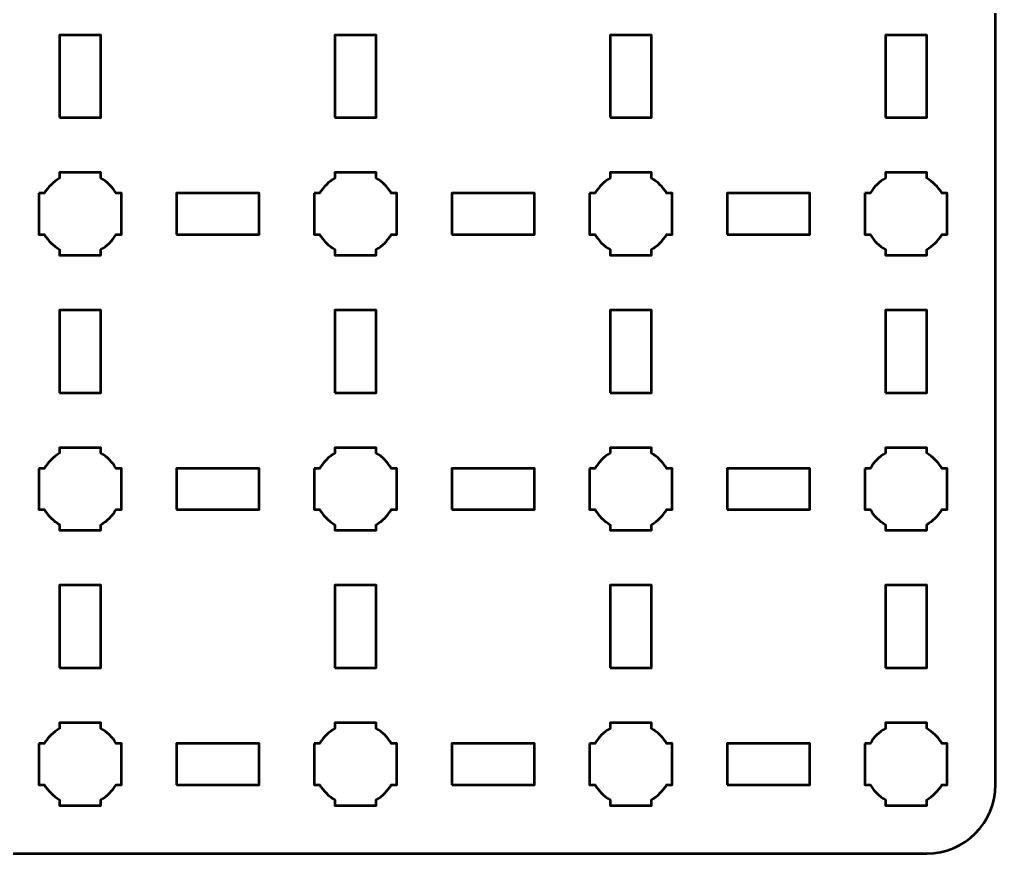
# Model space of a CAD drawing. Header units: centimetres. Extents: x -24.1 to 3.1, y -20.5 to -9.2.
# Drawn here: x -3.94 to 3.15, y -20.5 to -14.44 of the extents above; entities that cross this region are included whole.
import ezdxf

# ---------------------------------------------------------------- set-up
doc = ezdxf.new("R2010")
doc.units = ezdxf.units.CM
doc.header["$MEASUREMENT"] = 0
doc.layers.add('Layer 1', color=7, linetype='Continuous')

msp = doc.modelspace()

# ---------------------------------------------------------------- linework, layer by layer
at = {"layer": 'Layer 1', "lineweight": 53}
for points in [[(-3.65, -15.15), (-3.35, -15.15), (-3.35, -14.55), (-3.65, -14.55), (-3.65, -15.15)], [(-1.65, -15.15), (-1.35, -15.15), (-1.35, -14.55), (-1.65, -14.55), (-1.65, -15.15)], [(0.35, -15.15), (0.65, -15.15), (0.65, -14.55), (0.35, -14.55), (0.35, -15.15)], [(2.35, -15.15), (2.65, -15.15), (2.65, -14.55), (2.35, -14.55), (2.35, -15.15)], [(-2.8, -16), (-2.2, -16), (-2.2, -15.7), (-2.8, -15.7), (-2.8, -16)], [(-0.8, -16), (-0.2, -16), (-0.2, -15.7), (-0.8, -15.7), (-0.8, -16)], [(1.2, -16), (1.8, -16), (1.8, -15.7), (1.2, -15.7), (1.2, -16)], [(-3.65, -17.15), (-3.35, -17.15), (-3.35, -16.55), (-3.65, -16.55), (-3.65, -17.15)], [(-1.65, -17.15), (-1.35, -17.15), (-1.35, -16.55), (-1.65, -16.55), (-1.65, -17.15)], [(0.35, -17.15), (0.65, -17.15), (0.65, -16.55), (0.35, -16.55), (0.35, -17.15)], [(2.35, -17.15), (2.65, -17.15), (2.65, -16.55), (2.35, -16.55), (2.35, -17.15)], [(-2.8, -18), (-2.2, -18), (-2.2, -17.7), (-2.8, -17.7), (-2.8, -18)], [(-0.8, -18), (-0.2, -18), (-0.2, -17.7), (-0.8, -17.7), (-0.8, -18)], [(1.2, -18), (1.8, -18), (1.8, -17.7), (1.2, -17.7), (1.2, -18)], [(-3.65, -19.15), (-3.35, -19.15), (-3.35, -18.55), (-3.65, -18.55), (-3.65, -19.15)], [(-1.65, -19.15), (-1.35, -19.15), (-1.35, -18.55), (-1.65, -18.55), (-1.65, -19.15)], [(0.35, -19.15), (0.65, -19.15), (0.65, -18.55), (0.35, -18.55), (0.35, -19.15)], [(2.35, -19.15), (2.65, -19.15), (2.65, -18.55), (2.35, -18.55), (2.35, -19.15)], [(-2.8, -20), (-2.2, -20), (-2.2, -19.7), (-2.8, -19.7), (-2.8, -20)], [(-0.8, -20), (-0.2, -20), (-0.2, -19.7), (-0.8, -19.7), (-0.8, -20)], [(1.2, -20), (1.8, -20), (1.8, -19.7), (1.2, -19.7), (1.2, -20)]]:
    msp.add_lwpolyline(points, close=True, dxfattribs=at)
for points, knots in [([(-24.15, -20), (-24.15, -20), (-24.15, -9.7), (-24.15, -9.7), (-24.15, -9.7), (-24.15, -9.42391), (-23.92609, -9.2), (-23.65, -9.2), (-23.65, -9.2), (-23.65, -9.2), (2.65, -9.2), (2.65, -9.2), (2.65, -9.2), (2.92609, -9.2), (3.15, -9.42391), (3.15, -9.7), (3.15, -9.7), (3.15, -9.7), (3.15, -20), (3.15, -20), (3.15, -20), (3.15, -20.27609), (2.92609, -20.5), (2.65, -20.5), (2.65, -20.5), (2.65, -20.5), (-23.65, -20.5), (-23.65, -20.5), (-23.65, -20.5), (-23.92609, -20.5), (-24.15, -20.27609), (-24.15, -20)], [0, 0, 0, 0, 0.125, 0.125, 0.125, 0.125, 0.25, 0.25, 0.25, 0.25, 0.375, 0.375, 0.375, 0.375, 0.5, 0.5, 0.5, 0.5, 0.625, 0.625, 0.625, 0.625, 0.75, 0.75, 0.75, 0.75, 0.875, 0.875, 0.875, 0.875, 1, 1, 1, 1]), ([(-3.8, -15.7), (-3.8, -15.7), (-3.75985, -15.7), (-3.75985, -15.7), (-3.75985, -15.7), (-3.7335, -15.65447), (-3.69553, -15.6165), (-3.65, -15.59015), (-3.65, -15.59015), (-3.65, -15.59015), (-3.65, -15.55), (-3.65, -15.55), (-3.65, -15.55), (-3.65, -15.55), (-3.5, -15.55), (-3.5, -15.55), (-3.5, -15.55), (-3.5, -15.55), (-3.35, -15.55), (-3.35, -15.55), (-3.35, -15.55), (-3.35, -15.55), (-3.35, -15.59015), (-3.35, -15.59015), (-3.35, -15.59015), (-3.30447, -15.6165), (-3.2665, -15.65447), (-3.24015, -15.7), (-3.24015, -15.7), (-3.24015, -15.7), (-3.2, -15.7), (-3.2, -15.7), (-3.2, -15.7), (-3.2, -15.7), (-3.2, -15.85), (-3.2, -15.85), (-3.2, -15.85), (-3.2, -15.85), (-3.2, -16), (-3.2, -16), (-3.2, -16), (-3.2, -16), (-3.24015, -16), (-3.24015, -16), (-3.24015, -16), (-3.2665, -16.04553), (-3.30447, -16.0835), (-3.35, -16.10985), (-3.35, -16.10985), (-3.35, -16.10985), (-3.35, -16.15), (-3.35, -16.15), (-3.35, -16.15), (-3.35, -16.15), (-3.5, -16.15), (-3.5, -16.15), (-3.5, -16.15), (-3.5, -16.15), (-3.65, -16.15), (-3.65, -16.15), (-3.65, -16.15), (-3.65, -16.15), (-3.65, -16.10985), (-3.65, -16.10985), (-3.65, -16.10985), (-3.69553, -16.0835), (-3.7335, -16.04553), (-3.75985, -16), (-3.75985, -16), (-3.75985, -16), (-3.8, -16), (-3.8, -16), (-3.8, -16), (-3.8, -16), (-3.8, -15.85), (-3.8, -15.85), (-3.8, -15.85), (-3.8, -15.85), (-3.8, -15.7), (-3.8, -15.7)], [0, 0, 0, 0, 0.05, 0.05, 0.05, 0.05, 0.1, 0.1, 0.1, 0.1, 0.15, 0.15, 0.15, 0.15, 0.2, 0.2, 0.2, 0.2, 0.25, 0.25, 0.25, 0.25, 0.3, 0.3, 0.3, 0.3, 0.35, 0.35, 0.35, 0.35, 0.4, 0.4, 0.4, 0.4, 0.45, 0.45, 0.45, 0.45, 0.5, 0.5, 0.5, 0.5, 0.55, 0.55, 0.55, 0.55, 0.6, 0.6, 0.6, 0.6, 0.65, 0.65, 0.65, 0.65, 0.7, 0.7, 0.7, 0.7, 0.75, 0.75, 0.75, 0.75, 0.8, 0.8, 0.8, 0.8, 0.85, 0.85, 0.85, 0.85, 0.9, 0.9, 0.9, 0.9, 0.95, 0.95, 0.95, 0.95, 1, 1, 1, 1]), ([(-1.8, -15.7), (-1.8, -15.7), (-1.75985, -15.7), (-1.75985, -15.7), (-1.75985, -15.7), (-1.7335, -15.65447), (-1.69553, -15.6165), (-1.65, -15.59015), (-1.65, -15.59015), (-1.65, -15.59015), (-1.65, -15.55), (-1.65, -15.55), (-1.65, -15.55), (-1.65, -15.55), (-1.5, -15.55), (-1.5, -15.55), (-1.5, -15.55), (-1.5, -15.55), (-1.35, -15.55), (-1.35, -15.55), (-1.35, -15.55), (-1.35, -15.55), (-1.35, -15.59015), (-1.35, -15.59015), (-1.35, -15.59015), (-1.30447, -15.6165), (-1.2665, -15.65447), (-1.24015, -15.7), (-1.24015, -15.7), (-1.24015, -15.7), (-1.2, -15.7), (-1.2, -15.7), (-1.2, -15.7), (-1.2, -15.7), (-1.2, -15.85), (-1.2, -15.85), (-1.2, -15.85), (-1.2, -15.85), (-1.2, -16), (-1.2, -16), (-1.2, -16), (-1.2, -16), (-1.24015, -16), (-1.24015, -16), (-1.24015, -16), (-1.2665, -16.04553), (-1.30447, -16.0835), (-1.35, -16.10985), (-1.35, -16.10985), (-1.35, -16.10985), (-1.35, -16.15), (-1.35, -16.15), (-1.35, -16.15), (-1.35, -16.15), (-1.5, -16.15), (-1.5, -16.15), (-1.5, -16.15), (-1.5, -16.15), (-1.65, -16.15), (-1.65, -16.15), (-1.65, -16.15), (-1.65, -16.15), (-1.65, -16.10985), (-1.65, -16.10985), (-1.65, -16.10985), (-1.69553, -16.0835), (-1.7335, -16.04553), (-1.75985, -16), (-1.75985, -16), (-1.75985, -16), (-1.8, -16), (-1.8, -16), (-1.8, -16), (-1.8, -16), (-1.8, -15.85), (-1.8, -15.85), (-1.8, -15.85), (-1.8, -15.85), (-1.8, -15.7), (-1.8, -15.7)], [0, 0, 0, 0, 0.05, 0.05, 0.05, 0.05, 0.1, 0.1, 0.1, 0.1, 0.15, 0.15, 0.15, 0.15, 0.2, 0.2, 0.2, 0.2, 0.25, 0.25, 0.25, 0.25, 0.3, 0.3, 0.3, 0.3, 0.35, 0.35, 0.35, 0.35, 0.4, 0.4, 0.4, 0.4, 0.45, 0.45, 0.45, 0.45, 0.5, 0.5, 0.5, 0.5, 0.55, 0.55, 0.55, 0.55, 0.6, 0.6, 0.6, 0.6, 0.65, 0.65, 0.65, 0.65, 0.7, 0.7, 0.7, 0.7, 0.75, 0.75, 0.75, 0.75, 0.8, 0.8, 0.8, 0.8, 0.85, 0.85, 0.85, 0.85, 0.9, 0.9, 0.9, 0.9, 0.95, 0.95, 0.95, 0.95, 1, 1, 1, 1]), ([(0.2, -15.7), (0.2, -15.7), (0.24015, -15.7), (0.24015, -15.7), (0.24015, -15.7), (0.2665, -15.65447), (0.30447, -15.6165), (0.35, -15.59015), (0.35, -15.59015), (0.35, -15.59015), (0.35, -15.55), (0.35, -15.55), (0.35, -15.55), (0.35, -15.55), (0.5, -15.55), (0.5, -15.55), (0.5, -15.55), (0.5, -15.55), (0.65, -15.55), (0.65, -15.55), (0.65, -15.55), (0.65, -15.55), (0.65, -15.59015), (0.65, -15.59015), (0.65, -15.59015), (0.69553, -15.6165), (0.7335, -15.65447), (0.75985, -15.7), (0.75985, -15.7), (0.75985, -15.7), (0.8, -15.7), (0.8, -15.7), (0.8, -15.7), (0.8, -15.7), (0.8, -15.85), (0.8, -15.85), (0.8, -15.85), (0.8, -15.85), (0.8, -16), (0.8, -16), (0.8, -16), (0.8, -16), (0.75985, -16), (0.75985, -16), (0.75985, -16), (0.7335, -16.04553), (0.69553, -16.0835), (0.65, -16.10985), (0.65, -16.10985), (0.65, -16.10985), (0.65, -16.15), (0.65, -16.15), (0.65, -16.15), (0.65, -16.15), (0.5, -16.15), (0.5, -16.15), (0.5, -16.15), (0.5, -16.15), (0.35, -16.15), (0.35, -16.15), (0.35, -16.15), (0.35, -16.15), (0.35, -16.10985), (0.35, -16.10985), (0.35, -16.10985), (0.30447, -16.0835), (0.2665, -16.04553), (0.24015, -16), (0.24015, -16), (0.24015, -16), (0.2, -16), (0.2, -16), (0.2, -16), (0.2, -16), (0.2, -15.85), (0.2, -15.85), (0.2, -15.85), (0.2, -15.85), (0.2, -15.7), (0.2, -15.7)], [0, 0, 0, 0, 0.05, 0.05, 0.05, 0.05, 0.1, 0.1, 0.1, 0.1, 0.15, 0.15, 0.15, 0.15, 0.2, 0.2, 0.2, 0.2, 0.25, 0.25, 0.25, 0.25, 0.3, 0.3, 0.3, 0.3, 0.35, 0.35, 0.35, 0.35, 0.4, 0.4, 0.4, 0.4, 0.45, 0.45, 0.45, 0.45, 0.5, 0.5, 0.5, 0.5, 0.55, 0.55, 0.55, 0.55, 0.6, 0.6, 0.6, 0.6, 0.65, 0.65, 0.65, 0.65, 0.7, 0.7, 0.7, 0.7, 0.75, 0.75, 0.75, 0.75, 0.8, 0.8, 0.8, 0.8, 0.85, 0.85, 0.85, 0.85, 0.9, 0.9, 0.9, 0.9, 0.95, 0.95, 0.95, 0.95, 1, 1, 1, 1]), ([(2.2, -15.7), (2.2, -15.7), (2.24015, -15.7), (2.24015, -15.7), (2.24015, -15.7), (2.2665, -15.65447), (2.30447, -15.6165), (2.35, -15.59015), (2.35, -15.59015), (2.35, -15.59015), (2.35, -15.55), (2.35, -15.55), (2.35, -15.55), (2.35, -15.55), (2.5, -15.55), (2.5, -15.55), (2.5, -15.55), (2.5, -15.55), (2.65, -15.55), (2.65, -15.55), (2.65, -15.55), (2.65, -15.55), (2.65, -15.59015), (2.65, -15.59015), (2.65, -15.59015), (2.69553, -15.6165), (2.7335, -15.65447), (2.75985, -15.7), (2.75985, -15.7), (2.75985, -15.7), (2.8, -15.7), (2.8, -15.7), (2.8, -15.7), (2.8, -15.7), (2.8, -15.85), (2.8, -15.85), (2.8, -15.85), (2.8, -15.85), (2.8, -16), (2.8, -16), (2.8, -16), (2.8, -16), (2.75985, -16), (2.75985, -16), (2.75985, -16), (2.7335, -16.04553), (2.69553, -16.0835), (2.65, -16.10985), (2.65, -16.10985), (2.65, -16.10985), (2.65, -16.15), (2.65, -16.15), (2.65, -16.15), (2.65, -16.15), (2.5, -16.15), (2.5, -16.15), (2.5, -16.15), (2.5, -16.15), (2.35, -16.15), (2.35, -16.15), (2.35, -16.15), (2.35, -16.15), (2.35, -16.10985), (2.35, -16.10985), (2.35, -16.10985), (2.30447, -16.0835), (2.2665, -16.04553), (2.24015, -16), (2.24015, -16), (2.24015, -16), (2.2, -16), (2.2, -16), (2.2, -16), (2.2, -16), (2.2, -15.85), (2.2, -15.85), (2.2, -15.85), (2.2, -15.85), (2.2, -15.7), (2.2, -15.7)], [0, 0, 0, 0, 0.05, 0.05, 0.05, 0.05, 0.1, 0.1, 0.1, 0.1, 0.15, 0.15, 0.15, 0.15, 0.2, 0.2, 0.2, 0.2, 0.25, 0.25, 0.25, 0.25, 0.3, 0.3, 0.3, 0.3, 0.35, 0.35, 0.35, 0.35, 0.4, 0.4, 0.4, 0.4, 0.45, 0.45, 0.45, 0.45, 0.5, 0.5, 0.5, 0.5, 0.55, 0.55, 0.55, 0.55, 0.6, 0.6, 0.6, 0.6, 0.65, 0.65, 0.65, 0.65, 0.7, 0.7, 0.7, 0.7, 0.75, 0.75, 0.75, 0.75, 0.8, 0.8, 0.8, 0.8, 0.85, 0.85, 0.85, 0.85, 0.9, 0.9, 0.9, 0.9, 0.95, 0.95, 0.95, 0.95, 1, 1, 1, 1]), ([(-3.8, -17.7), (-3.8, -17.7), (-3.75985, -17.7), (-3.75985, -17.7), (-3.75985, -17.7), (-3.7335, -17.65447), (-3.69553, -17.6165), (-3.65, -17.59015), (-3.65, -17.59015), (-3.65, -17.59015), (-3.65, -17.55), (-3.65, -17.55), (-3.65, -17.55), (-3.65, -17.55), (-3.5, -17.55), (-3.5, -17.55), (-3.5, -17.55), (-3.5, -17.55), (-3.35, -17.55), (-3.35, -17.55), (-3.35, -17.55), (-3.35, -17.55), (-3.35, -17.59015), (-3.35, -17.59015), (-3.35, -17.59015), (-3.30447, -17.6165), (-3.2665, -17.65447), (-3.24015, -17.7), (-3.24015, -17.7), (-3.24015, -17.7), (-3.2, -17.7), (-3.2, -17.7), (-3.2, -17.7), (-3.2, -17.7), (-3.2, -17.85), (-3.2, -17.85), (-3.2, -17.85), (-3.2, -17.85), (-3.2, -18), (-3.2, -18), (-3.2, -18), (-3.2, -18), (-3.24015, -18), (-3.24015, -18), (-3.24015, -18), (-3.2665, -18.04553), (-3.30447, -18.0835), (-3.35, -18.10985), (-3.35, -18.10985), (-3.35, -18.10985), (-3.35, -18.15), (-3.35, -18.15), (-3.35, -18.15), (-3.35, -18.15), (-3.5, -18.15), (-3.5, -18.15), (-3.5, -18.15), (-3.5, -18.15), (-3.65, -18.15), (-3.65, -18.15), (-3.65, -18.15), (-3.65, -18.15), (-3.65, -18.10985), (-3.65, -18.10985), (-3.65, -18.10985), (-3.69553, -18.0835), (-3.7335, -18.04553), (-3.75985, -18), (-3.75985, -18), (-3.75985, -18), (-3.8, -18), (-3.8, -18), (-3.8, -18), (-3.8, -18), (-3.8, -17.85), (-3.8, -17.85), (-3.8, -17.85), (-3.8, -17.85), (-3.8, -17.7), (-3.8, -17.7)], [0, 0, 0, 0, 0.05, 0.05, 0.05, 0.05, 0.1, 0.1, 0.1, 0.1, 0.15, 0.15, 0.15, 0.15, 0.2, 0.2, 0.2, 0.2, 0.25, 0.25, 0.25, 0.25, 0.3, 0.3, 0.3, 0.3, 0.35, 0.35, 0.35, 0.35, 0.4, 0.4, 0.4, 0.4, 0.45, 0.45, 0.45, 0.45, 0.5, 0.5, 0.5, 0.5, 0.55, 0.55, 0.55, 0.55, 0.6, 0.6, 0.6, 0.6, 0.65, 0.65, 0.65, 0.65, 0.7, 0.7, 0.7, 0.7, 0.75, 0.75, 0.75, 0.75, 0.8, 0.8, 0.8, 0.8, 0.85, 0.85, 0.85, 0.85, 0.9, 0.9, 0.9, 0.9, 0.95, 0.95, 0.95, 0.95, 1, 1, 1, 1]), ([(-1.8, -17.7), (-1.8, -17.7), (-1.75985, -17.7), (-1.75985, -17.7), (-1.75985, -17.7), (-1.7335, -17.65447), (-1.69553, -17.6165), (-1.65, -17.59015), (-1.65, -17.59015), (-1.65, -17.59015), (-1.65, -17.55), (-1.65, -17.55), (-1.65, -17.55), (-1.65, -17.55), (-1.5, -17.55), (-1.5, -17.55), (-1.5, -17.55), (-1.5, -17.55), (-1.35, -17.55), (-1.35, -17.55), (-1.35, -17.55), (-1.35, -17.55), (-1.35, -17.59015), (-1.35, -17.59015), (-1.35, -17.59015), (-1.30447, -17.6165), (-1.2665, -17.65447), (-1.24015, -17.7), (-1.24015, -17.7), (-1.24015, -17.7), (-1.2, -17.7), (-1.2, -17.7), (-1.2, -17.7), (-1.2, -17.7), (-1.2, -17.85), (-1.2, -17.85), (-1.2, -17.85), (-1.2, -17.85), (-1.2, -18), (-1.2, -18), (-1.2, -18), (-1.2, -18), (-1.24015, -18), (-1.24015, -18), (-1.24015, -18), (-1.2665, -18.04553), (-1.30447, -18.0835), (-1.35, -18.10985), (-1.35, -18.10985), (-1.35, -18.10985), (-1.35, -18.15), (-1.35, -18.15), (-1.35, -18.15), (-1.35, -18.15), (-1.5, -18.15), (-1.5, -18.15), (-1.5, -18.15), (-1.5, -18.15), (-1.65, -18.15), (-1.65, -18.15), (-1.65, -18.15), (-1.65, -18.15), (-1.65, -18.10985), (-1.65, -18.10985), (-1.65, -18.10985), (-1.69553, -18.0835), (-1.7335, -18.04553), (-1.75985, -18), (-1.75985, -18), (-1.75985, -18), (-1.8, -18), (-1.8, -18), (-1.8, -18), (-1.8, -18), (-1.8, -17.85), (-1.8, -17.85), (-1.8, -17.85), (-1.8, -17.85), (-1.8, -17.7), (-1.8, -17.7)], [0, 0, 0, 0, 0.05, 0.05, 0.05, 0.05, 0.1, 0.1, 0.1, 0.1, 0.15, 0.15, 0.15, 0.15, 0.2, 0.2, 0.2, 0.2, 0.25, 0.25, 0.25, 0.25, 0.3, 0.3, 0.3, 0.3, 0.35, 0.35, 0.35, 0.35, 0.4, 0.4, 0.4, 0.4, 0.45, 0.45, 0.45, 0.45, 0.5, 0.5, 0.5, 0.5, 0.55, 0.55, 0.55, 0.55, 0.6, 0.6, 0.6, 0.6, 0.65, 0.65, 0.65, 0.65, 0.7, 0.7, 0.7, 0.7, 0.75, 0.75, 0.75, 0.75, 0.8, 0.8, 0.8, 0.8, 0.85, 0.85, 0.85, 0.85, 0.9, 0.9, 0.9, 0.9, 0.95, 0.95, 0.95, 0.95, 1, 1, 1, 1]), ([(0.2, -17.7), (0.2, -17.7), (0.24015, -17.7), (0.24015, -17.7), (0.24015, -17.7), (0.2665, -17.65447), (0.30447, -17.6165), (0.35, -17.59015), (0.35, -17.59015), (0.35, -17.59015), (0.35, -17.55), (0.35, -17.55), (0.35, -17.55), (0.35, -17.55), (0.5, -17.55), (0.5, -17.55), (0.5, -17.55), (0.5, -17.55), (0.65, -17.55), (0.65, -17.55), (0.65, -17.55), (0.65, -17.55), (0.65, -17.59015), (0.65, -17.59015), (0.65, -17.59015), (0.69553, -17.6165), (0.7335, -17.65447), (0.75985, -17.7), (0.75985, -17.7), (0.75985, -17.7), (0.8, -17.7), (0.8, -17.7), (0.8, -17.7), (0.8, -17.7), (0.8, -17.85), (0.8, -17.85), (0.8, -17.85), (0.8, -17.85), (0.8, -18), (0.8, -18), (0.8, -18), (0.8, -18), (0.75985, -18), (0.75985, -18), (0.75985, -18), (0.7335, -18.04553), (0.69553, -18.0835), (0.65, -18.10985), (0.65, -18.10985), (0.65, -18.10985), (0.65, -18.15), (0.65, -18.15), (0.65, -18.15), (0.65, -18.15), (0.5, -18.15), (0.5, -18.15), (0.5, -18.15), (0.5, -18.15), (0.35, -18.15), (0.35, -18.15), (0.35, -18.15), (0.35, -18.15), (0.35, -18.10985), (0.35, -18.10985), (0.35, -18.10985), (0.30447, -18.0835), (0.2665, -18.04553), (0.24015, -18), (0.24015, -18), (0.24015, -18), (0.2, -18), (0.2, -18), (0.2, -18), (0.2, -18), (0.2, -17.85), (0.2, -17.85), (0.2, -17.85), (0.2, -17.85), (0.2, -17.7), (0.2, -17.7)], [0, 0, 0, 0, 0.05, 0.05, 0.05, 0.05, 0.1, 0.1, 0.1, 0.1, 0.15, 0.15, 0.15, 0.15, 0.2, 0.2, 0.2, 0.2, 0.25, 0.25, 0.25, 0.25, 0.3, 0.3, 0.3, 0.3, 0.35, 0.35, 0.35, 0.35, 0.4, 0.4, 0.4, 0.4, 0.45, 0.45, 0.45, 0.45, 0.5, 0.5, 0.5, 0.5, 0.55, 0.55, 0.55, 0.55, 0.6, 0.6, 0.6, 0.6, 0.65, 0.65, 0.65, 0.65, 0.7, 0.7, 0.7, 0.7, 0.75, 0.75, 0.75, 0.75, 0.8, 0.8, 0.8, 0.8, 0.85, 0.85, 0.85, 0.85, 0.9, 0.9, 0.9, 0.9, 0.95, 0.95, 0.95, 0.95, 1, 1, 1, 1]), ([(2.2, -17.7), (2.2, -17.7), (2.24015, -17.7), (2.24015, -17.7), (2.24015, -17.7), (2.2665, -17.65447), (2.30447, -17.6165), (2.35, -17.59015), (2.35, -17.59015), (2.35, -17.59015), (2.35, -17.55), (2.35, -17.55), (2.35, -17.55), (2.35, -17.55), (2.5, -17.55), (2.5, -17.55), (2.5, -17.55), (2.5, -17.55), (2.65, -17.55), (2.65, -17.55), (2.65, -17.55), (2.65, -17.55), (2.65, -17.59015), (2.65, -17.59015), (2.65, -17.59015), (2.69553, -17.6165), (2.7335, -17.65447), (2.75985, -17.7), (2.75985, -17.7), (2.75985, -17.7), (2.8, -17.7), (2.8, -17.7), (2.8, -17.7), (2.8, -17.7), (2.8, -17.85), (2.8, -17.85), (2.8, -17.85), (2.8, -17.85), (2.8, -18), (2.8, -18), (2.8, -18), (2.8, -18), (2.75985, -18), (2.75985, -18), (2.75985, -18), (2.7335, -18.04553), (2.69553, -18.0835), (2.65, -18.10985), (2.65, -18.10985), (2.65, -18.10985), (2.65, -18.15), (2.65, -18.15), (2.65, -18.15), (2.65, -18.15), (2.5, -18.15), (2.5, -18.15), (2.5, -18.15), (2.5, -18.15), (2.35, -18.15), (2.35, -18.15), (2.35, -18.15), (2.35, -18.15), (2.35, -18.10985), (2.35, -18.10985), (2.35, -18.10985), (2.30447, -18.0835), (2.2665, -18.04553), (2.24015, -18), (2.24015, -18), (2.24015, -18), (2.2, -18), (2.2, -18), (2.2, -18), (2.2, -18), (2.2, -17.85), (2.2, -17.85), (2.2, -17.85), (2.2, -17.85), (2.2, -17.7), (2.2, -17.7)], [0, 0, 0, 0, 0.05, 0.05, 0.05, 0.05, 0.1, 0.1, 0.1, 0.1, 0.15, 0.15, 0.15, 0.15, 0.2, 0.2, 0.2, 0.2, 0.25, 0.25, 0.25, 0.25, 0.3, 0.3, 0.3, 0.3, 0.35, 0.35, 0.35, 0.35, 0.4, 0.4, 0.4, 0.4, 0.45, 0.45, 0.45, 0.45, 0.5, 0.5, 0.5, 0.5, 0.55, 0.55, 0.55, 0.55, 0.6, 0.6, 0.6, 0.6, 0.65, 0.65, 0.65, 0.65, 0.7, 0.7, 0.7, 0.7, 0.75, 0.75, 0.75, 0.75, 0.8, 0.8, 0.8, 0.8, 0.85, 0.85, 0.85, 0.85, 0.9, 0.9, 0.9, 0.9, 0.95, 0.95, 0.95, 0.95, 1, 1, 1, 1]), ([(-3.8, -19.7), (-3.8, -19.7), (-3.75985, -19.7), (-3.75985, -19.7), (-3.75985, -19.7), (-3.7335, -19.65447), (-3.69553, -19.6165), (-3.65, -19.59015), (-3.65, -19.59015), (-3.65, -19.59015), (-3.65, -19.55), (-3.65, -19.55), (-3.65, -19.55), (-3.65, -19.55), (-3.5, -19.55), (-3.5, -19.55), (-3.5, -19.55), (-3.5, -19.55), (-3.35, -19.55), (-3.35, -19.55), (-3.35, -19.55), (-3.35, -19.55), (-3.35, -19.59015), (-3.35, -19.59015), (-3.35, -19.59015), (-3.30447, -19.6165), (-3.2665, -19.65447), (-3.24015, -19.7), (-3.24015, -19.7), (-3.24015, -19.7), (-3.2, -19.7), (-3.2, -19.7), (-3.2, -19.7), (-3.2, -19.7), (-3.2, -19.85), (-3.2, -19.85), (-3.2, -19.85), (-3.2, -19.85), (-3.2, -20), (-3.2, -20), (-3.2, -20), (-3.2, -20), (-3.24015, -20), (-3.24015, -20), (-3.24015, -20), (-3.2665, -20.04553), (-3.30447, -20.0835), (-3.35, -20.10985), (-3.35, -20.10985), (-3.35, -20.10985), (-3.35, -20.15), (-3.35, -20.15), (-3.35, -20.15), (-3.35, -20.15), (-3.5, -20.15), (-3.5, -20.15), (-3.5, -20.15), (-3.5, -20.15), (-3.65, -20.15), (-3.65, -20.15), (-3.65, -20.15), (-3.65, -20.15), (-3.65, -20.10985), (-3.65, -20.10985), (-3.65, -20.10985), (-3.69553, -20.0835), (-3.7335, -20.04553), (-3.75985, -20), (-3.75985, -20), (-3.75985, -20), (-3.8, -20), (-3.8, -20), (-3.8, -20), (-3.8, -20), (-3.8, -19.85), (-3.8, -19.85), (-3.8, -19.85), (-3.8, -19.85), (-3.8, -19.7), (-3.8, -19.7)], [0, 0, 0, 0, 0.05, 0.05, 0.05, 0.05, 0.1, 0.1, 0.1, 0.1, 0.15, 0.15, 0.15, 0.15, 0.2, 0.2, 0.2, 0.2, 0.25, 0.25, 0.25, 0.25, 0.3, 0.3, 0.3, 0.3, 0.35, 0.35, 0.35, 0.35, 0.4, 0.4, 0.4, 0.4, 0.45, 0.45, 0.45, 0.45, 0.5, 0.5, 0.5, 0.5, 0.55, 0.55, 0.55, 0.55, 0.6, 0.6, 0.6, 0.6, 0.65, 0.65, 0.65, 0.65, 0.7, 0.7, 0.7, 0.7, 0.75, 0.75, 0.75, 0.75, 0.8, 0.8, 0.8, 0.8, 0.85, 0.85, 0.85, 0.85, 0.9, 0.9, 0.9, 0.9, 0.95, 0.95, 0.95, 0.95, 1, 1, 1, 1]), ([(-1.8, -19.7), (-1.8, -19.7), (-1.75985, -19.7), (-1.75985, -19.7), (-1.75985, -19.7), (-1.7335, -19.65447), (-1.69553, -19.6165), (-1.65, -19.59015), (-1.65, -19.59015), (-1.65, -19.59015), (-1.65, -19.55), (-1.65, -19.55), (-1.65, -19.55), (-1.65, -19.55), (-1.5, -19.55), (-1.5, -19.55), (-1.5, -19.55), (-1.5, -19.55), (-1.35, -19.55), (-1.35, -19.55), (-1.35, -19.55), (-1.35, -19.55), (-1.35, -19.59015), (-1.35, -19.59015), (-1.35, -19.59015), (-1.30447, -19.6165), (-1.2665, -19.65447), (-1.24015, -19.7), (-1.24015, -19.7), (-1.24015, -19.7), (-1.2, -19.7), (-1.2, -19.7), (-1.2, -19.7), (-1.2, -19.7), (-1.2, -19.85), (-1.2, -19.85), (-1.2, -19.85), (-1.2, -19.85), (-1.2, -20), (-1.2, -20), (-1.2, -20), (-1.2, -20), (-1.24015, -20), (-1.24015, -20), (-1.24015, -20), (-1.2665, -20.04553), (-1.30447, -20.0835), (-1.35, -20.10985), (-1.35, -20.10985), (-1.35, -20.10985), (-1.35, -20.15), (-1.35, -20.15), (-1.35, -20.15), (-1.35, -20.15), (-1.5, -20.15), (-1.5, -20.15), (-1.5, -20.15), (-1.5, -20.15), (-1.65, -20.15), (-1.65, -20.15), (-1.65, -20.15), (-1.65, -20.15), (-1.65, -20.10985), (-1.65, -20.10985), (-1.65, -20.10985), (-1.69553, -20.0835), (-1.7335, -20.04553), (-1.75985, -20), (-1.75985, -20), (-1.75985, -20), (-1.8, -20), (-1.8, -20), (-1.8, -20), (-1.8, -20), (-1.8, -19.85), (-1.8, -19.85), (-1.8, -19.85), (-1.8, -19.85), (-1.8, -19.7), (-1.8, -19.7)], [0, 0, 0, 0, 0.05, 0.05, 0.05, 0.05, 0.1, 0.1, 0.1, 0.1, 0.15, 0.15, 0.15, 0.15, 0.2, 0.2, 0.2, 0.2, 0.25, 0.25, 0.25, 0.25, 0.3, 0.3, 0.3, 0.3, 0.35, 0.35, 0.35, 0.35, 0.4, 0.4, 0.4, 0.4, 0.45, 0.45, 0.45, 0.45, 0.5, 0.5, 0.5, 0.5, 0.55, 0.55, 0.55, 0.55, 0.6, 0.6, 0.6, 0.6, 0.65, 0.65, 0.65, 0.65, 0.7, 0.7, 0.7, 0.7, 0.75, 0.75, 0.75, 0.75, 0.8, 0.8, 0.8, 0.8, 0.85, 0.85, 0.85, 0.85, 0.9, 0.9, 0.9, 0.9, 0.95, 0.95, 0.95, 0.95, 1, 1, 1, 1]), ([(0.2, -19.7), (0.2, -19.7), (0.24015, -19.7), (0.24015, -19.7), (0.24015, -19.7), (0.2665, -19.65447), (0.30447, -19.6165), (0.35, -19.59015), (0.35, -19.59015), (0.35, -19.59015), (0.35, -19.55), (0.35, -19.55), (0.35, -19.55), (0.35, -19.55), (0.5, -19.55), (0.5, -19.55), (0.5, -19.55), (0.5, -19.55), (0.65, -19.55), (0.65, -19.55), (0.65, -19.55), (0.65, -19.55), (0.65, -19.59015), (0.65, -19.59015), (0.65, -19.59015), (0.69553, -19.6165), (0.7335, -19.65447), (0.75985, -19.7), (0.75985, -19.7), (0.75985, -19.7), (0.8, -19.7), (0.8, -19.7), (0.8, -19.7), (0.8, -19.7), (0.8, -19.85), (0.8, -19.85), (0.8, -19.85), (0.8, -19.85), (0.8, -20), (0.8, -20), (0.8, -20), (0.8, -20), (0.75985, -20), (0.75985, -20), (0.75985, -20), (0.7335, -20.04553), (0.69553, -20.0835), (0.65, -20.10985), (0.65, -20.10985), (0.65, -20.10985), (0.65, -20.15), (0.65, -20.15), (0.65, -20.15), (0.65, -20.15), (0.5, -20.15), (0.5, -20.15), (0.5, -20.15), (0.5, -20.15), (0.35, -20.15), (0.35, -20.15), (0.35, -20.15), (0.35, -20.15), (0.35, -20.10985), (0.35, -20.10985), (0.35, -20.10985), (0.30447, -20.0835), (0.2665, -20.04553), (0.24015, -20), (0.24015, -20), (0.24015, -20), (0.2, -20), (0.2, -20), (0.2, -20), (0.2, -20), (0.2, -19.85), (0.2, -19.85), (0.2, -19.85), (0.2, -19.85), (0.2, -19.7), (0.2, -19.7)], [0, 0, 0, 0, 0.05, 0.05, 0.05, 0.05, 0.1, 0.1, 0.1, 0.1, 0.15, 0.15, 0.15, 0.15, 0.2, 0.2, 0.2, 0.2, 0.25, 0.25, 0.25, 0.25, 0.3, 0.3, 0.3, 0.3, 0.35, 0.35, 0.35, 0.35, 0.4, 0.4, 0.4, 0.4, 0.45, 0.45, 0.45, 0.45, 0.5, 0.5, 0.5, 0.5, 0.55, 0.55, 0.55, 0.55, 0.6, 0.6, 0.6, 0.6, 0.65, 0.65, 0.65, 0.65, 0.7, 0.7, 0.7, 0.7, 0.75, 0.75, 0.75, 0.75, 0.8, 0.8, 0.8, 0.8, 0.85, 0.85, 0.85, 0.85, 0.9, 0.9, 0.9, 0.9, 0.95, 0.95, 0.95, 0.95, 1, 1, 1, 1]), ([(2.2, -19.7), (2.2, -19.7), (2.24015, -19.7), (2.24015, -19.7), (2.24015, -19.7), (2.2665, -19.65447), (2.30447, -19.6165), (2.35, -19.59015), (2.35, -19.59015), (2.35, -19.59015), (2.35, -19.55), (2.35, -19.55), (2.35, -19.55), (2.35, -19.55), (2.5, -19.55), (2.5, -19.55), (2.5, -19.55), (2.5, -19.55), (2.65, -19.55), (2.65, -19.55), (2.65, -19.55), (2.65, -19.55), (2.65, -19.59015), (2.65, -19.59015), (2.65, -19.59015), (2.69553, -19.6165), (2.7335, -19.65447), (2.75985, -19.7), (2.75985, -19.7), (2.75985, -19.7), (2.8, -19.7), (2.8, -19.7), (2.8, -19.7), (2.8, -19.7), (2.8, -19.85), (2.8, -19.85), (2.8, -19.85), (2.8, -19.85), (2.8, -20), (2.8, -20), (2.8, -20), (2.8, -20), (2.75985, -20), (2.75985, -20), (2.75985, -20), (2.7335, -20.04553), (2.69553, -20.0835), (2.65, -20.10985), (2.65, -20.10985), (2.65, -20.10985), (2.65, -20.15), (2.65, -20.15), (2.65, -20.15), (2.65, -20.15), (2.5, -20.15), (2.5, -20.15), (2.5, -20.15), (2.5, -20.15), (2.35, -20.15), (2.35, -20.15), (2.35, -20.15), (2.35, -20.15), (2.35, -20.10985), (2.35, -20.10985), (2.35, -20.10985), (2.30447, -20.0835), (2.2665, -20.04553), (2.24015, -20), (2.24015, -20), (2.24015, -20), (2.2, -20), (2.2, -20), (2.2, -20), (2.2, -20), (2.2, -19.85), (2.2, -19.85), (2.2, -19.85), (2.2, -19.85), (2.2, -19.7), (2.2, -19.7)], [0, 0, 0, 0, 0.05, 0.05, 0.05, 0.05, 0.1, 0.1, 0.1, 0.1, 0.15, 0.15, 0.15, 0.15, 0.2, 0.2, 0.2, 0.2, 0.25, 0.25, 0.25, 0.25, 0.3, 0.3, 0.3, 0.3, 0.35, 0.35, 0.35, 0.35, 0.4, 0.4, 0.4, 0.4, 0.45, 0.45, 0.45, 0.45, 0.5, 0.5, 0.5, 0.5, 0.55, 0.55, 0.55, 0.55, 0.6, 0.6, 0.6, 0.6, 0.65, 0.65, 0.65, 0.65, 0.7, 0.7, 0.7, 0.7, 0.75, 0.75, 0.75, 0.75, 0.8, 0.8, 0.8, 0.8, 0.85, 0.85, 0.85, 0.85, 0.9, 0.9, 0.9, 0.9, 0.95, 0.95, 0.95, 0.95, 1, 1, 1, 1])]:
    msp.add_open_spline(points, degree=3, knots=knots, dxfattribs=at)

doc.saveas('drawing.dxf')
